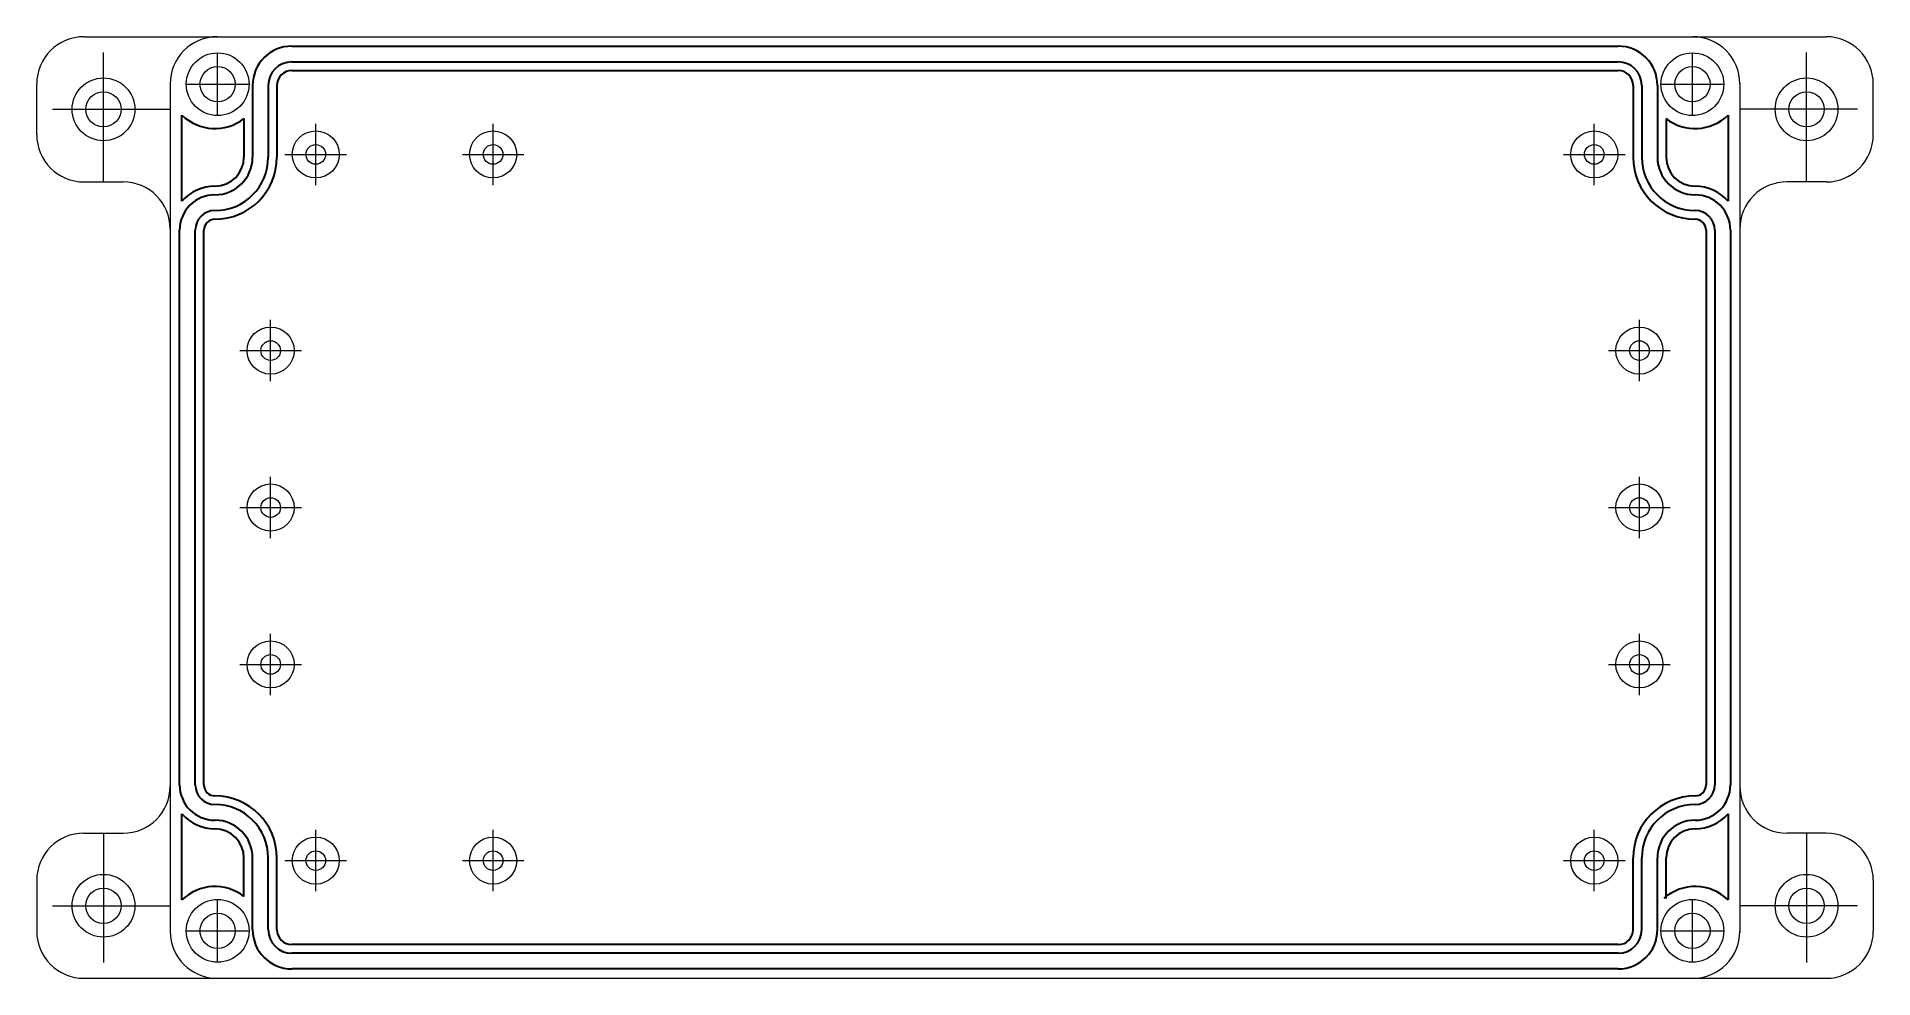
# Model space of a CAD drawing. Header units: millimetres. Extents: x 7742 to 7976, y -906 to -786.
import ezdxf

# ---------------------------------------------------------------- set-up
doc = ezdxf.new("R2010")
doc.units = ezdxf.units.MM
doc.header["$LTSCALE"] = 0.3
doc.layers.get('0').update_dxf_attribs({"lineweight": 30})
doc.layers.add('D', color=3, linetype='Continuous', lineweight=15)

msp = doc.modelspace()

# ---------------------------------------------------------------- linework, layer by layer
at = {"linetype": 'ByBlock', "ltscale": 0.3}
for p, q in [((7774.86, -786.85), (7943.86, -786.85)), ((7774.86, -788.85), (7943.86, -788.85)), ((7774.86, -789.95), (7943.86, -789.95)), ((7769.86, -791.85), (7769.86, -801)), ((7771.86, -791.85), (7771.86, -801)), ((7772.96, -791.85), (7772.96, -801)), ((7945.76, -791.85), (7945.76, -801)), ((7946.86, -791.85), (7946.86, -801)), ((7948.86, -791.85), (7948.86, -801)), ((7760.86, -806.59), (7760.86, -795.63)), ((7768.76, -796.07), (7768.76, -801)), ((7949.96, -796.07), (7949.96, -801)), ((7957.86, -795.63), (7957.86, -806.59)), ((7760.56, -881), (7760.56, -810.3)), ((7762.56, -881), (7762.56, -810.3)), ((7763.66, -881), (7763.66, -810.3)), ((7955.06, -810.3), (7955.06, -881)), ((7956.16, -810.3), (7956.16, -881)), ((7958.16, -810.3), (7958.16, -881)), ((7953.66, -884), (7953.66, -884)), ((7760.86, -895.66), (7760.86, -884.7)), ((7957.86, -884.7), (7957.86, -895.66)), ((7768.76, -895.22), (7768.76, -890.3)), ((7769.86, -899.45), (7769.86, -890.3)), ((7771.86, -899.45), (7771.86, -890.3)), ((7772.96, -899.45), (7772.96, -890.3)), ((7945.76, -899.45), (7945.76, -890.3)), ((7946.86, -899.45), (7946.86, -890.3)), ((7948.86, -899.45), (7948.86, -890.3)), ((7949.96, -895.47), (7949.96, -890.3)), ((7943.86, -901.35), (7774.86, -901.35)), ((7943.86, -902.45), (7774.86, -902.45)), ((7943.86, -904.45), (7774.86, -904.45))]:
    msp.add_line(p, q, dxfattribs=at)
for centre, radius, start, end in [((7774.86, -791.85), 5, 90, 180), ((7943.86, -791.85), 5, 0, 90), ((7774.86, -791.85), 3, 90, 180), ((7774.86, -791.85), 1.9, 90, 180), ((7943.86, -791.85), 3, 0, 90), ((7943.86, -791.85), 1.9, 0, 90), ((7765.06, -791.35), 6, 225.573, 308.0731), ((7953.66, -791.35), 6, 231.9269, 314.427), ((7765.06, -801), 6.8, 270, 0), ((7765.06, -801), 4.8, 270, 0), ((7765.06, -801), 7.9, 270, 0), ((7765.06, -801), 3.7, 270, 0), ((7953.66, -801), 7.9, 180, 270), ((7953.66, -801), 6.8, 180, 270), ((7953.66, -801), 4.8, 180, 270), ((7953.66, -801), 3.7, 180, 270), ((7765.06, -810.3), 5.6, 90, 138.5904), ((7953.66, -810.3), 5.6, 41.4096, 90), ((7765.06, -810.3), 4.5, 90, 180), ((7953.66, -810.3), 4.5, 0, 90), ((7765.06, -810.3), 2.5, 90, 180), ((7765.06, -810.3), 1.4, 90, 180), ((7953.66, -810.3), 2.5, 0, 90), ((7953.66, -810.3), 1.4, 0, 90), ((7765.06, -881), 4.5, 180, 270), ((7765.06, -881), 2.5, 180, 270), ((7765.06, -881), 1.4, 180, 270), ((7953.66, -881), 4.5, 270, 0), ((7953.66, -881), 2.5, 270, 0), ((7953.66, -881), 1.4, 270, 0), ((7765.06, -890.3), 7.9, 0, 90), ((7765.06, -890.3), 6.8, 0, 90), ((7953.66, -890.3), 7.9, 90, 180), ((7953.66, -890.3), 6.8, 90, 180), ((7765.06, -881), 5.6, 221.4096, 270), ((7765.06, -890.3), 4.8, 0, 90), ((7765.06, -890.3), 3.7, 0, 90), ((7953.66, -890.3), 4.8, 90, 180), ((7953.66, -890.3), 3.7, 90, 180), ((7953.66, -881), 5.6, 270, 318.5904), ((7765.06, -899.95), 6, 51.9269, 134.427), ((7953.66, -899.95), 6, 45.573, 131.8103), ((7774.86, -899.45), 5, 180, 270), ((7774.86, -899.45), 3, 180, 270), ((7774.86, -899.45), 1.9, 180, 270), ((7943.86, -899.45), 5, 270, 0), ((7943.86, -899.45), 3, 270, 0), ((7943.86, -899.45), 1.9, 270, 0)]:
    msp.add_arc(centre, radius, start, end, dxfattribs=at)
at = {"layer": 'D', "color": 0, "linetype": 'ByBlock', "ltscale": 0.3}
for p, q in [((7748.36, -785.65), (7970.36, -785.65)), ((7750.86, -804.15), (7750.86, -787.65)), ((7967.86, -804.15), (7967.86, -787.65)), ((7742.36, -798.15), (7742.36, -791.65)), ((7759.36, -791.55), (7759.36, -899.75)), ((7959.36, -791.55), (7959.36, -899.75)), ((7976.36, -798.15), (7976.36, -791.65)), ((7744.36, -794.9), (7759.36, -794.9)), ((7974.36, -794.9), (7959.36, -794.9)), ((7748.36, -804.15), (7753.36, -804.15)), ((7970.36, -804.15), (7965.36, -804.15)), ((7748.36, -887.15), (7753.36, -887.15)), ((7750.86, -887.15), (7750.86, -903.65)), ((7970.36, -887.15), (7965.36, -887.15)), ((7967.86, -887.15), (7967.86, -903.65)), ((7742.36, -893.15), (7742.36, -899.65)), ((7976.36, -893.15), (7976.36, -899.65)), ((7744.36, -896.4), (7759.36, -896.4)), ((7974.36, -896.4), (7959.36, -896.4)), ((7748.36, -905.65), (7970.36, -905.65))]:
    msp.add_line(p, q, dxfattribs=at)
at = {"layer": 'D', "color": 0, "linetype": 'ByBlock'}
for p, q in [((7765.41, -795.61), (7765.41, -787.78)), ((7765.41, -795.61), (7765.41, -787.78)), ((7953.31, -795.61), (7953.31, -787.78)), ((7761.49, -791.7), (7769.33, -791.7)), ((7761.49, -791.7), (7769.41, -791.7)), ((7949.39, -791.7), (7957.23, -791.7)), ((7777.91, -804.56), (7777.91, -796.73)), ((7800.51, -804.56), (7800.51, -796.73)), ((7940.81, -804.56), (7940.81, -796.73)), ((7773.99, -800.65), (7781.83, -800.65)), ((7796.59, -800.65), (7804.43, -800.65)), ((7936.89, -800.65), (7944.73, -800.65)), ((7772.16, -829.56), (7772.16, -821.73)), ((7946.56, -829.56), (7946.56, -821.73)), ((7768.24, -825.65), (7776.08, -825.65)), ((7942.64, -825.65), (7950.48, -825.65)), ((7772.16, -849.56), (7772.16, -841.73)), ((7946.56, -849.56), (7946.56, -841.73)), ((7768.24, -845.65), (7776.08, -845.65)), ((7942.64, -845.65), (7950.48, -845.65)), ((7772.16, -869.56), (7772.16, -861.73)), ((7946.56, -869.56), (7946.56, -861.73)), ((7768.24, -865.65), (7776.08, -865.65)), ((7942.64, -865.65), (7950.48, -865.65)), ((7777.91, -894.56), (7777.91, -886.73)), ((7800.51, -894.56), (7800.51, -886.73)), ((7940.81, -894.56), (7940.81, -886.73)), ((7773.99, -890.65), (7781.83, -890.65)), ((7796.59, -890.65), (7804.43, -890.65)), ((7936.89, -890.65), (7944.73, -890.65)), ((7765.41, -903.51), (7765.41, -895.68)), ((7953.31, -903.51), (7953.31, -895.68)), ((7761.49, -899.6), (7769.33, -899.6)), ((7949.39, -899.6), (7957.23, -899.6))]:
    msp.add_line(p, q, dxfattribs=at)
at = {"layer": 'D', "color": 0, "linetype": 'ByBlock', "ltscale": 0.3}
for centre, radius in [((7765.41, -791.7), 4), ((7953.31, -791.7), 4), ((7750.86, -794.9), 4), ((7765.41, -791.7), 2.25), ((7953.31, -791.7), 2.25), ((7967.86, -794.9), 4), ((7750.86, -794.9), 2.25), ((7967.86, -794.9), 2.25), ((7777.91, -800.65), 3), ((7800.51, -800.65), 3), ((7940.81, -800.65), 3), ((7777.91, -800.65), 1.25), ((7800.51, -800.65), 1.25), ((7940.81, -800.65), 1.25), ((7772.16, -825.65), 3), ((7946.56, -825.65), 3), ((7772.16, -825.65), 1.25), ((7946.56, -825.65), 1.25), ((7772.16, -845.65), 3), ((7772.16, -845.65), 1.25), ((7946.56, -845.65), 3), ((7946.56, -845.65), 1.25), ((7772.16, -865.65), 3), ((7946.56, -865.65), 3), ((7772.16, -865.65), 1.25), ((7946.56, -865.65), 1.25), ((7777.91, -890.65), 3), ((7800.51, -890.65), 3), ((7940.81, -890.65), 3), ((7777.91, -890.65), 1.25), ((7800.51, -890.65), 1.25), ((7940.81, -890.65), 1.25), ((7750.86, -896.4), 4), ((7967.86, -896.4), 4), ((7750.86, -896.4), 2.25), ((7765.41, -899.6), 4), ((7953.31, -899.6), 4), ((7967.86, -896.4), 2.25), ((7765.41, -899.6), 2.25), ((7953.31, -899.6), 2.25)]:
    msp.add_circle(centre, radius, dxfattribs=at)
for centre, start, end in [((7748.36, -791.65), 90, 180), ((7765.36, -791.65), 90, 180), ((7953.36, -791.65), 0, 90), ((7970.36, -791.65), 360, 90), ((7748.36, -798.15), 180, 270), ((7970.36, -798.15), 270, 360), ((7753.36, -810.15), 360, 90), ((7965.36, -810.15), 90, 180), ((7753.36, -881.15), 270, 360), ((7965.36, -881.15), 180, 270), ((7748.36, -893.15), 90, 180), ((7970.36, -893.15), 0, 90), ((7748.36, -899.65), 180, 270), ((7765.36, -899.65), 180, 270), ((7953.36, -899.65), 270, 0), ((7970.36, -899.65), 270, 0)]:
    msp.add_arc(centre, 6, start, end, dxfattribs=at)

doc.saveas('drawing.dxf')
